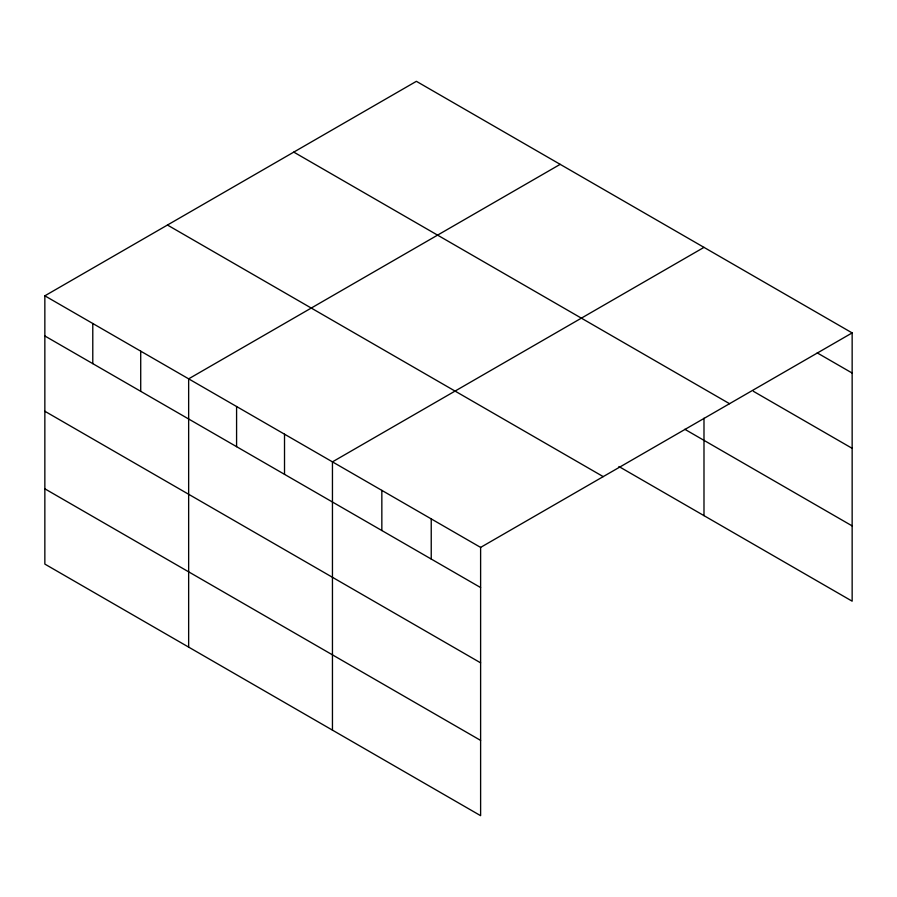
<?xml version="1.0" encoding="UTF-8"?>
<svg xmlns="http://www.w3.org/2000/svg" width="897" height="897" viewBox="0 0 897 897"><rect width="100%" height="100%" fill="white"/><g stroke="black" fill="none" stroke-linecap="round" stroke-linejoin="round"><path stroke-width="1.35" d="M44.85 295.819L480.613 547.405L480.613 815.676L44.85 564.09L44.85 295.819L416.387 81.324L852.15 332.91L852.15 601.181L618.908 466.518M560.188 164.342L188.65 378.848L188.65 647.118M703.988 247.37L332.451 461.865L332.451 730.136M480.613 547.405L852.15 332.91M817.223 352.891L852.15 373.051M753.379 391.305L852.15 448.332M293.779 152.109L729.541 403.695M684.815 429.282L852.15 525.9M167.459 225.035L603.221 476.621M44.85 335.971L480.613 587.557M44.85 411.252L480.613 662.838M44.85 488.809L480.613 740.395M703.988 418.193L703.988 515.64M431.233 518.892L431.233 559.044M381.842 490.379L381.842 530.531M284.517 434.193L284.517 474.345M236.584 406.52L236.584 446.672M140.717 351.175L140.717 391.316M92.783 323.503L92.783 363.644"/></g></svg>
